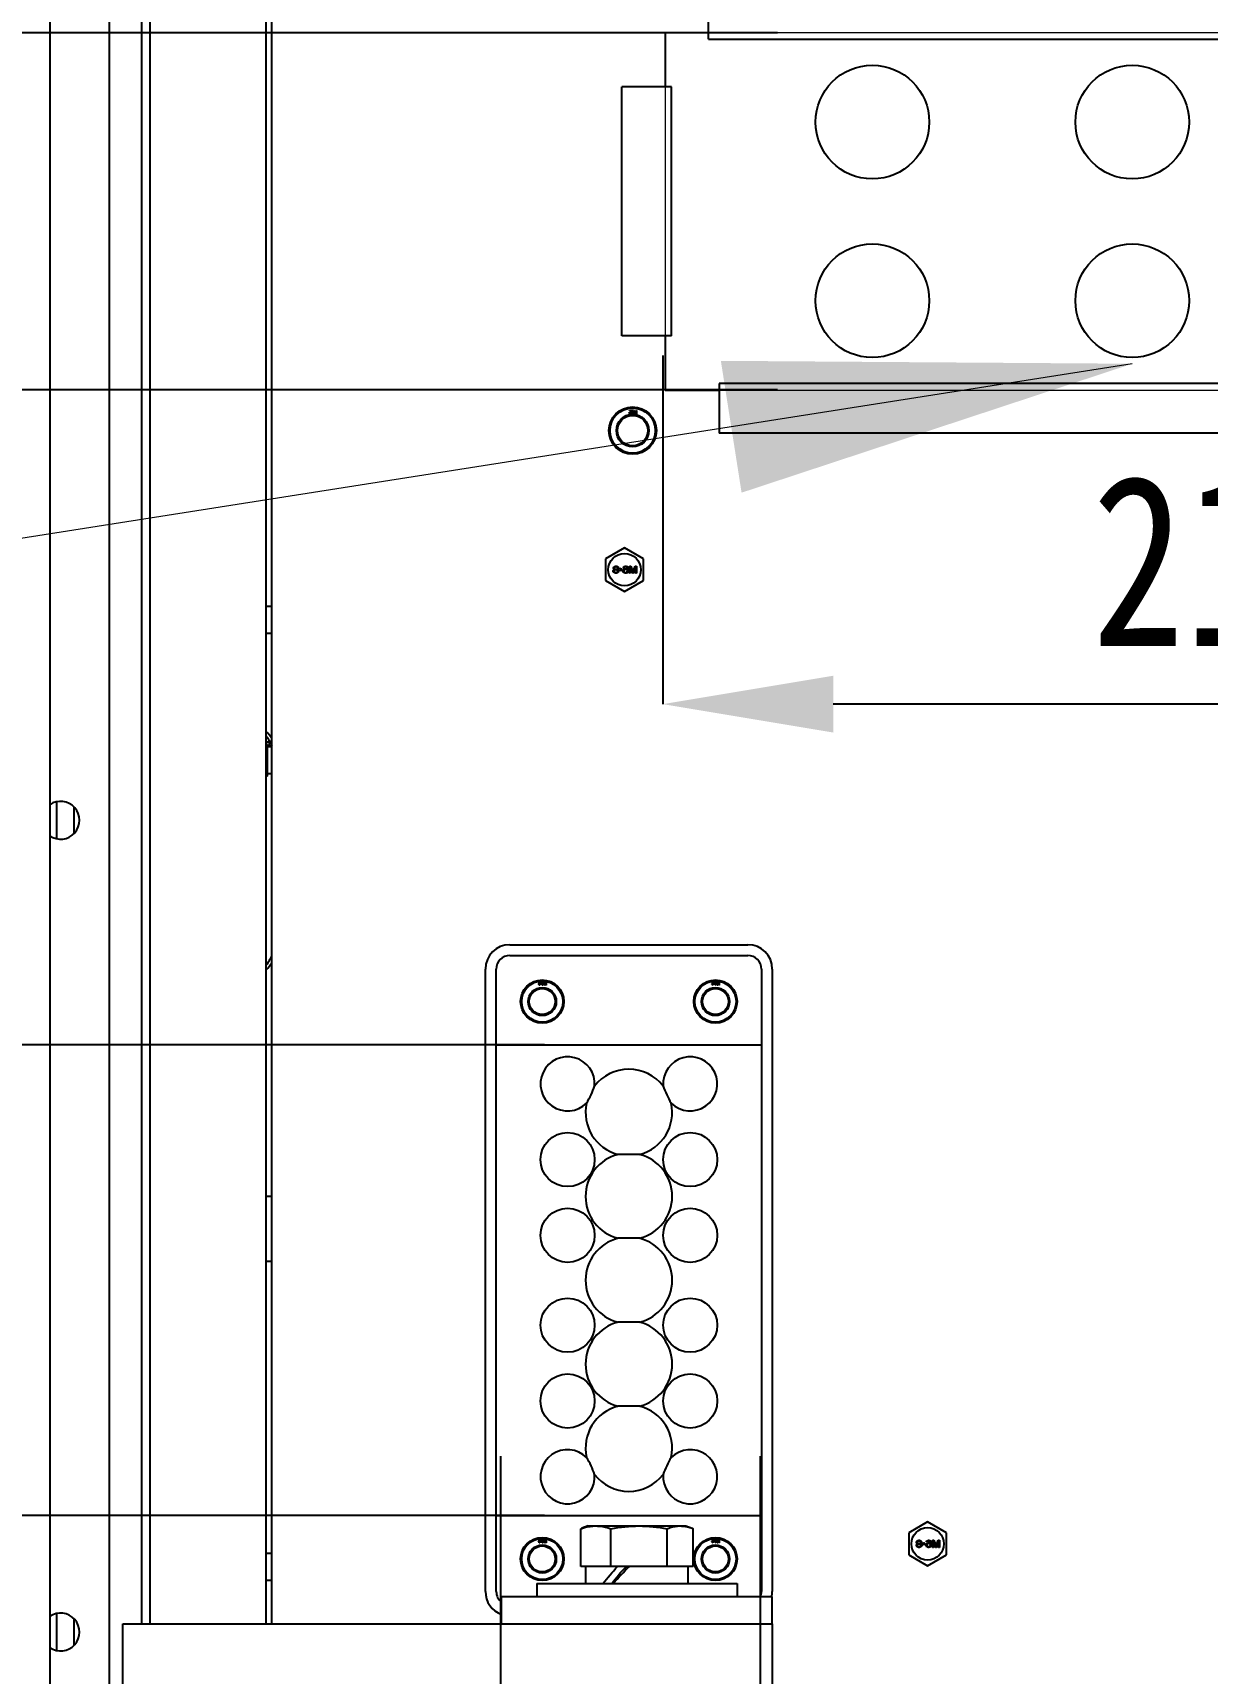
# Model space of a CAD drawing. Header units: millimetres. Extents: x 0 to 87554, y -20854 to 20404.
# Drawn here: x 7163 to 7380, y -15376.8 to -15073.7 of the extents above; entities that cross this region are included whole.
import ezdxf

# ---------------------------------------------------------------- set-up
doc = ezdxf.new("R2010")
doc.units = ezdxf.units.MM
doc.layers.get('0').update_dxf_attribs({"lineweight": 15})
doc.layers.get('Defpoints').update_dxf_attribs({"lineweight": 15})
for name, color, linetype in [('2401-00012-M3-8PWMC_0', 7, 'Continuous'), ('2401-00238-M5_0', 7, 'Continuous'), ('2401-00332-S-M12-30HM_0', 7, 'Continuous'), ('2401-00389_NFHS-M6-8_0', 7, 'Continuous'), ('2403-00122_0', 7, 'Continuous'), ('2403-00163_B-M4-1_0', 7, 'Continuous'), ('2403-00165_B-M5-1_0', 7, 'Continuous'), ('2404-00038-S-D12_0', 7, 'Continuous'), ('2404-00049-S-D12D37-P_0', 7, 'Continuous'), ('4209-01033_0', 7, 'Continuous'), ('4209-40888_0_0', 7, 'Continuous'), ('4212-KH001_041_0', 7, 'Continuous'), ('4215-12648_0', 7, 'Continuous'), ('4215-12654_1_0', 7, 'Continuous'), ('4215-12657_0', 7, 'Continuous'), ('4215-12661_1_0', 7, 'Continuous'), ('4215-17085_1_0', 7, 'Continuous'), ('4215-17085_5_0', 7, 'Continuous'), ('DT-240_0', 7, 'Continuous'), ('EXTRUDED-37605_AA_0', 7, 'Continuous'), ('EXTRUDED-44050_AA_0', 7, 'Continuous'), ('EXTRUDED-45423_AA_0', 7, 'Continuous')]:
    doc.layers.add(name, color=color, linetype=linetype)
doc.layers.add('THICK', color=7, linetype='Continuous', lineweight=0)
doc.styles.get("Standard").update_dxf_attribs({"font": 'isocp.shx', "width": 0.707, "bigfont": 'hztxt.shx'})
doc.styles.add('仿宋', font='', dxfattribs={"width": 0.8})
doc.styles.get('仿宋').set_extended_font_data('仿宋_gb2312')
doc.dimstyles.new('12倍', dxfattribs={"dimscale": 21, "dimtxt": 3.5, "dimasz": 2.5, "dimexe": 1.5, "dimexo": 0, "dimgap": 1, "dimtad": 1, "dimtoh": 1, "dimdsep": 46, "dimtxsty": '仿宋', "dimcen": 2.5, "dimdle": 5, "dimclrd": 4, "dimclre": 4, "dimclrt": 3, "dimadec": 0, "dimazin": 0, "dimtfac": 1, "dimtmove": 0, "dimatfit": 3, "dimfxl": 1, "dimtolj": 1, "dimarcsym": 0})
doc.dimstyles.new('DJ', dxfattribs={"dimtxt": 75, "dimasz": 75, "dimexe": 20, "dimexo": 0, "dimgap": 20, "dimtad": 1, "dimdec": 1, "dimtxsty": 'Standard', "dimcen": 10, "dimclrd": 95, "dimclre": 95, "dimclrt": 95, "dimadec": 0, "dimazin": 0, "dimtfac": 1, "dimtdec": 1, "dimtmove": 1, "dimatfit": 3, "dimfxl": 1, "dimlwd": 13, "dimlwe": 15, "dimarcsym": 0})

# ---------------------------------------------------------------- blocks, each defined once
blk = doc.blocks.new('ju7888')
at = {"color": 6}
for points in [[(291.29, -1195.58), (357.29, -1195.58), (357.29, -985.58), (291.29, -985.58)], [(478.29, -1226.78), (565.29, -1226.78), (565.29, -1177.78), (478.29, -1177.78)]]:
    blk.add_lwpolyline(points, close=True, dxfattribs=at)
at = {"layer": '2401-00012-M3-8PWMC_0', "color": 87, "linetype": 'Continuous'}
for p, q in [((422.81, -1269.06), (422.81, -1269.28)), ((428.66, -1269.06), (422.81, -1269.06)), ((423.24, -1268.28), (423.24, -1269.06)), ((428.24, -1268.28), (428.24, -1269.06)), ((428.66, -1269.06), (428.66, -1269.28))]:
    blk.add_line(p, q, dxfattribs=at)
at = {"layer": '2401-00238-M5_0', "color": 87, "linetype": 'Continuous'}
for p, q in [((397.29, -1268.28), (397.29, -1269.28)), ((402.29, -1268.28), (402.29, -1269.28)), ((572.29, -1268.28), (572.29, -1269.28)), ((577.29, -1268.28), (577.29, -1269.28))]:
    blk.add_line(p, q, dxfattribs=at)
at = {"layer": '2401-00332-S-M12-30HM_0', "color": 87, "linetype": 'Continuous'}
for p, q in [((567.19, -1191.78), (567.61, -1190.61)), ((567.61, -1190.61), (567.7, -1190.39)), ((574.69, -1190.39), (567.7, -1190.39)), ((574.69, -1190.39), (574.69, -1191.49)), ((567.19, -1209.78), (567.19, -1191.78)), ((574.69, -1194.12), (574.69, -1197.61)), ((574.69, -1195.22), (567.7, -1195.22)), ((574.69, -1202.18), (574.69, -1206.87)), ((574.69, -1205.6), (567.7, -1205.6)), ((567.19, -1209.78), (567.61, -1210.94)), ((567.61, -1210.94), (567.7, -1211.16)), ((574.69, -1211.16), (567.7, -1211.16)), ((574.69, -1209.89), (574.69, -1211.16))]:
    blk.add_line(p, q, dxfattribs=at)
for points, knots in [([(567.19, -1192.81), (567.19, -1192.62), (567.23, -1191.87), (567.42, -1191.14), (567.61, -1190.61)], [0, 0, 0, 0, 0.246204, 1, 1, 1, 1]), ([(567.7, -1195.22), (567.62, -1195.02), (567.34, -1194.25), (567.19, -1193.42), (567.19, -1192.81)], [0, 0, 0, 0, 0.256813, 1, 1, 1, 1]), ([(567.19, -1208.38), (567.19, -1208.15), (567.24, -1207.2), (567.47, -1206.28), (567.7, -1205.6)], [0, 0, 0, 0, 0.24694, 1, 1, 1, 1]), ([(567.7, -1211.16), (567.62, -1210.93), (567.34, -1210.03), (567.19, -1209.08), (567.19, -1208.38)], [0, 0, 0, 0, 0.254804, 1, 1, 1, 1])]:
    blk.add_open_spline(points, degree=3, knots=knots, dxfattribs=at)
for points in [[(567.19, -1200.41), (567.19, -1198.67), (567.38, -1196.93), (567.7, -1195.22)], [(567.7, -1205.6), (567.38, -1203.89), (567.19, -1202.15), (567.19, -1200.41)]]:
    blk.add_open_spline(points, degree=3, dxfattribs=at)
at = {"layer": '2401-00389_NFHS-M6-8_0', "color": 87, "linetype": 'Continuous'}
for p, q in [((568.47, -1143.58), (566.45, -1147.08)), ((572.51, -1143.58), (568.47, -1143.58)), ((569.84, -1145.12), (569.84, -1144.88)), ((569.84, -1144.88), (571.14, -1144.88)), ((571, -1145.53), (569.84, -1145.12)), ((569.84, -1145.93), (571, -1145.53)), ((570.12, -1145.04), (571.14, -1145.42)), ((571.14, -1145.04), (570.12, -1145.04)), ((571.14, -1145.63), (570.12, -1146.01)), ((571.14, -1144.88), (571.14, -1145.04)), ((571.14, -1145.42), (571.14, -1145.63)), ((574.53, -1147.08), (572.51, -1143.58)), ((566.45, -1147.08), (568.47, -1150.58)), ((569.84, -1146.18), (569.84, -1145.93)), ((571.14, -1146.18), (569.84, -1146.18)), ((569.84, -1146.83), (569.87, -1146.69)), ((569.84, -1146.93), (569.84, -1146.83)), ((569.87, -1147.07), (569.84, -1146.93)), ((569.84, -1148.61), (569.87, -1148.48)), ((569.84, -1148.72), (569.84, -1148.61)), ((569.87, -1148.86), (569.84, -1148.72)), ((569.87, -1146.69), (569.95, -1146.55)), ((569.95, -1147.2), (569.87, -1147.07)), ((569.87, -1148.48), (569.95, -1148.34)), ((569.95, -1146.55), (570.06, -1146.47)), ((570.06, -1147.29), (569.95, -1147.2)), ((569.95, -1148.34), (570.03, -1148.26)), ((570, -1146.72), (569.98, -1146.8)), ((569.98, -1146.8), (569.98, -1146.96)), ((569.98, -1146.96), (570, -1147.04)), ((570, -1148.5), (569.98, -1148.61)), ((569.98, -1148.61), (569.98, -1148.72)), ((569.98, -1148.72), (570, -1148.83)), ((570.06, -1146.64), (570, -1146.72)), ((570, -1147.04), (570.06, -1147.12)), ((570.09, -1148.4), (570, -1148.5)), ((570.03, -1148.26), (570.17, -1148.21)), ((570.06, -1146.47), (570.2, -1146.42)), ((570.14, -1146.58), (570.06, -1146.64)), ((570.06, -1147.12), (570.14, -1147.18)), ((570.14, -1147.31), (570.06, -1147.29)), ((570.17, -1148.34), (570.09, -1148.4)), ((570.12, -1146.01), (571.14, -1146.01)), ((570.23, -1146.55), (570.14, -1146.58)), ((570.14, -1147.18), (570.14, -1147.31)), ((570.17, -1148.21), (570.25, -1148.21)), ((570.23, -1148.34), (570.17, -1148.34)), ((570.2, -1146.42), (570.39, -1146.39)), ((570.39, -1146.53), (570.23, -1146.55)), ((570.23, -1147.8), (570.23, -1147.75)), ((570.23, -1147.75), (570.42, -1147.75)), ((570.42, -1147.8), (570.23, -1147.8)), ((570.31, -1148.4), (570.23, -1148.34)), ((570.25, -1148.21), (570.36, -1148.26)), ((570.28, -1147.61), (570.31, -1147.58)), ((570.42, -1147.75), (570.28, -1147.61)), ((570.28, -1147.94), (570.42, -1147.8)), ((570.31, -1147.96), (570.28, -1147.94)), ((570.31, -1146.83), (570.34, -1146.69)), ((570.31, -1146.96), (570.31, -1146.83)), ((570.34, -1147.1), (570.31, -1146.96)), ((570.31, -1147.58), (570.47, -1147.75)), ((570.47, -1147.8), (570.31, -1147.96)), ((570.39, -1148.5), (570.31, -1148.4)), ((570.34, -1146.69), (570.45, -1146.53)), ((570.42, -1147.23), (570.34, -1147.1)), ((570.36, -1148.26), (570.45, -1148.34)), ((570.39, -1146.39), (570.59, -1146.39)), ((570.45, -1146.53), (570.39, -1146.53)), ((570.42, -1148.61), (570.39, -1148.5)), ((570.39, -1148.83), (570.42, -1148.72)), ((570.5, -1147.31), (570.42, -1147.23)), ((570.42, -1148.72), (570.42, -1148.61)), ((570.47, -1146.72), (570.45, -1146.8)), ((570.45, -1146.8), (570.45, -1146.99)), ((570.45, -1146.99), (570.47, -1147.07)), ((570.45, -1148.34), (570.47, -1148.4)), ((570.53, -1146.64), (570.47, -1146.72)), ((570.47, -1147.07), (570.53, -1147.15)), ((570.47, -1147.75), (570.64, -1147.58)), ((570.64, -1147.96), (570.47, -1147.8)), ((570.47, -1148.4), (570.5, -1148.34)), ((570.64, -1147.37), (570.5, -1147.31)), ((570.5, -1148.34), (570.59, -1148.23)), ((570.59, -1146.58), (570.53, -1146.64)), ((570.53, -1147.15), (570.59, -1147.2)), ((570.67, -1147.61), (570.53, -1147.75)), ((570.53, -1147.75), (570.72, -1147.75)), ((570.53, -1147.8), (570.67, -1147.94)), ((570.72, -1147.8), (570.53, -1147.8)), ((570.56, -1148.5), (570.53, -1148.61)), ((570.53, -1148.61), (570.53, -1148.72)), ((570.53, -1148.72), (570.56, -1148.83)), ((570.61, -1148.4), (570.56, -1148.5)), ((570.59, -1146.39), (570.78, -1146.42)), ((570.67, -1146.55), (570.59, -1146.58)), ((570.59, -1147.2), (570.67, -1147.23)), ((570.59, -1148.23), (570.72, -1148.18)), ((570.72, -1148.31), (570.61, -1148.4)), ((570.78, -1147.37), (570.64, -1147.37)), ((570.64, -1147.58), (570.67, -1147.61)), ((570.67, -1147.94), (570.64, -1147.96)), ((570.75, -1146.55), (570.67, -1146.55)), ((570.67, -1147.23), (570.75, -1147.23)), ((570.72, -1147.75), (570.72, -1147.8)), ((570.72, -1148.18), (570.81, -1148.18)), ((570.81, -1148.31), (570.72, -1148.31)), ((570.83, -1146.58), (570.75, -1146.55)), ((570.75, -1147.23), (570.83, -1147.2)), ((570.78, -1146.42), (570.92, -1146.47)), ((570.92, -1147.31), (570.78, -1147.37)), ((570.81, -1148.18), (570.94, -1148.23)), ((570.92, -1148.4), (570.81, -1148.31)), ((570.92, -1146.64), (570.83, -1146.58)), ((570.83, -1147.2), (570.92, -1147.15)), ((570.92, -1146.47), (571.03, -1146.55)), ((570.97, -1146.72), (570.92, -1146.64)), ((570.92, -1147.15), (570.97, -1147.07)), ((571.03, -1147.23), (570.92, -1147.31)), ((570.97, -1148.5), (570.92, -1148.4)), ((570.94, -1148.23), (571.03, -1148.31)), ((571, -1146.8), (570.97, -1146.72)), ((570.97, -1147.07), (571, -1146.99)), ((571, -1148.61), (570.97, -1148.5)), ((570.97, -1148.83), (571, -1148.72)), ((571, -1146.99), (571, -1146.8)), ((571, -1148.72), (571, -1148.61)), ((571.03, -1146.55), (571.11, -1146.69)), ((571.11, -1147.1), (571.03, -1147.23)), ((571.03, -1148.31), (571.11, -1148.45)), ((571.11, -1146.69), (571.14, -1146.83)), ((571.14, -1146.96), (571.11, -1147.1)), ((571.11, -1148.45), (571.14, -1148.59)), ((571.14, -1148.75), (571.11, -1148.88)), ((571.14, -1146.01), (571.14, -1146.18)), ((571.14, -1146.83), (571.14, -1146.96)), ((571.14, -1148.59), (571.14, -1148.75)), ((572.51, -1150.58), (574.53, -1147.08)), ((568.47, -1150.58), (572.51, -1150.58)), ((569.95, -1148.99), (569.87, -1148.86)), ((570.03, -1149.07), (569.95, -1148.99)), ((570, -1148.83), (570.09, -1148.94)), ((570.17, -1149.13), (570.03, -1149.07)), ((570.09, -1148.94), (570.17, -1148.99)), ((570.17, -1148.99), (570.23, -1148.99)), ((570.25, -1149.13), (570.17, -1149.13)), ((570.23, -1148.99), (570.31, -1148.94)), ((570.36, -1149.07), (570.25, -1149.13)), ((570.31, -1148.94), (570.39, -1148.83)), ((570.45, -1148.99), (570.36, -1149.07)), ((570.47, -1148.94), (570.45, -1148.99)), ((570.5, -1148.99), (570.47, -1148.94)), ((570.59, -1149.1), (570.5, -1148.99)), ((570.56, -1148.83), (570.61, -1148.94)), ((570.72, -1149.15), (570.59, -1149.1)), ((570.61, -1148.94), (570.72, -1149.02)), ((570.72, -1149.02), (570.81, -1149.02)), ((570.81, -1149.15), (570.72, -1149.15)), ((570.81, -1149.02), (570.92, -1148.94)), ((570.94, -1149.1), (570.81, -1149.15)), ((570.92, -1148.94), (570.97, -1148.83)), ((571.03, -1149.02), (570.94, -1149.1)), ((571.11, -1148.88), (571.03, -1149.02)), ((388.47, -1199.58), (386.45, -1203.08)), ((392.51, -1199.58), (388.47, -1199.58)), ((394.53, -1203.08), (392.51, -1199.58)), ((386.45, -1203.08), (388.47, -1206.58)), ((389.84, -1201.12), (389.84, -1200.88)), ((389.84, -1200.88), (391.14, -1200.88)), ((391, -1201.53), (389.84, -1201.12)), ((389.84, -1201.93), (391, -1201.53)), ((389.84, -1202.18), (389.84, -1201.93)), ((391.14, -1202.18), (389.84, -1202.18)), ((389.84, -1202.83), (389.87, -1202.69)), ((389.84, -1202.93), (389.84, -1202.83)), ((389.87, -1203.07), (389.84, -1202.93)), ((389.87, -1202.69), (389.95, -1202.55)), ((389.95, -1203.2), (389.87, -1203.07)), ((389.95, -1202.55), (390.06, -1202.47)), ((390.06, -1203.29), (389.95, -1203.2)), ((390, -1202.72), (389.98, -1202.8)), ((389.98, -1202.8), (389.98, -1202.96)), ((389.98, -1202.96), (390, -1203.04)), ((390.06, -1202.64), (390, -1202.72)), ((390, -1203.04), (390.06, -1203.12)), ((390.06, -1202.47), (390.2, -1202.42)), ((390.14, -1202.58), (390.06, -1202.64)), ((390.06, -1203.12), (390.14, -1203.18)), ((390.14, -1203.31), (390.06, -1203.29)), ((390.12, -1201.04), (391.14, -1201.42)), ((391.14, -1201.04), (390.12, -1201.04)), ((391.14, -1201.63), (390.12, -1202.01)), ((390.12, -1202.01), (391.14, -1202.01)), ((390.23, -1202.55), (390.14, -1202.58)), ((390.14, -1203.18), (390.14, -1203.31)), ((390.2, -1202.42), (390.39, -1202.39)), ((390.39, -1202.53), (390.23, -1202.55)), ((390.31, -1202.83), (390.34, -1202.69)), ((390.31, -1202.96), (390.31, -1202.83)), ((390.34, -1203.1), (390.31, -1202.96)), ((390.34, -1202.69), (390.45, -1202.53)), ((390.42, -1203.23), (390.34, -1203.1)), ((390.39, -1202.39), (390.59, -1202.39)), ((390.45, -1202.53), (390.39, -1202.53)), ((390.5, -1203.31), (390.42, -1203.23)), ((390.47, -1202.72), (390.45, -1202.8)), ((390.45, -1202.8), (390.45, -1202.99)), ((390.45, -1202.99), (390.47, -1203.07)), ((390.53, -1202.64), (390.47, -1202.72)), ((390.47, -1203.07), (390.53, -1203.15)), ((390.64, -1203.37), (390.5, -1203.31)), ((390.59, -1202.58), (390.53, -1202.64)), ((390.53, -1203.15), (390.59, -1203.2)), ((390.59, -1202.39), (390.78, -1202.42)), ((390.67, -1202.55), (390.59, -1202.58)), ((390.59, -1203.2), (390.67, -1203.23)), ((390.75, -1202.55), (390.67, -1202.55)), ((390.67, -1203.23), (390.75, -1203.23)), ((390.83, -1202.58), (390.75, -1202.55)), ((390.75, -1203.23), (390.83, -1203.2)), ((390.78, -1202.42), (390.92, -1202.47)), ((390.92, -1203.31), (390.78, -1203.37)), ((390.92, -1202.64), (390.83, -1202.58)), ((390.83, -1203.2), (390.92, -1203.15)), ((390.92, -1202.47), (391.03, -1202.55)), ((390.97, -1202.72), (390.92, -1202.64)), ((390.92, -1203.15), (390.97, -1203.07)), ((391.03, -1203.23), (390.92, -1203.31)), ((391, -1202.8), (390.97, -1202.72)), ((390.97, -1203.07), (391, -1202.99)), ((391, -1202.99), (391, -1202.8)), ((391.03, -1202.55), (391.11, -1202.69)), ((391.11, -1203.1), (391.03, -1203.23)), ((391.11, -1202.69), (391.14, -1202.83)), ((391.14, -1202.96), (391.11, -1203.1)), ((391.14, -1200.88), (391.14, -1201.04)), ((391.14, -1201.42), (391.14, -1201.63)), ((391.14, -1202.01), (391.14, -1202.18)), ((391.14, -1202.83), (391.14, -1202.96)), ((392.51, -1206.58), (394.53, -1203.08)), ((389.84, -1204.61), (389.87, -1204.48)), ((389.84, -1204.72), (389.84, -1204.61)), ((389.87, -1204.86), (389.84, -1204.72)), ((389.87, -1204.48), (389.95, -1204.34)), ((389.95, -1204.99), (389.87, -1204.86)), ((389.95, -1204.34), (390.03, -1204.26)), ((390.03, -1205.07), (389.95, -1204.99)), ((390, -1204.5), (389.98, -1204.61)), ((389.98, -1204.61), (389.98, -1204.72)), ((389.98, -1204.72), (390, -1204.83)), ((390.09, -1204.4), (390, -1204.5)), ((390, -1204.83), (390.09, -1204.94)), ((390.03, -1204.26), (390.17, -1204.21)), ((390.17, -1205.13), (390.03, -1205.07)), ((390.17, -1204.34), (390.09, -1204.4)), ((390.09, -1204.94), (390.17, -1204.99)), ((390.17, -1204.21), (390.25, -1204.21)), ((390.23, -1204.34), (390.17, -1204.34)), ((390.17, -1204.99), (390.23, -1204.99)), ((390.25, -1205.13), (390.17, -1205.13)), ((390.23, -1203.8), (390.23, -1203.75)), ((390.23, -1203.75), (390.42, -1203.75)), ((390.42, -1203.8), (390.23, -1203.8)), ((390.31, -1204.4), (390.23, -1204.34)), ((390.23, -1204.99), (390.31, -1204.94)), ((390.25, -1204.21), (390.36, -1204.26)), ((390.36, -1205.07), (390.25, -1205.13)), ((390.28, -1203.61), (390.31, -1203.58)), ((390.42, -1203.75), (390.28, -1203.61)), ((390.28, -1203.94), (390.42, -1203.8)), ((390.31, -1203.96), (390.28, -1203.94)), ((390.31, -1203.58), (390.47, -1203.75)), ((390.47, -1203.8), (390.31, -1203.96)), ((390.39, -1204.5), (390.31, -1204.4)), ((390.31, -1204.94), (390.39, -1204.83)), ((390.36, -1204.26), (390.45, -1204.34)), ((390.45, -1204.99), (390.36, -1205.07)), ((390.42, -1204.61), (390.39, -1204.5)), ((390.39, -1204.83), (390.42, -1204.72)), ((390.42, -1204.72), (390.42, -1204.61)), ((390.45, -1204.34), (390.47, -1204.4)), ((390.47, -1204.94), (390.45, -1204.99)), ((390.47, -1203.75), (390.64, -1203.58)), ((390.64, -1203.96), (390.47, -1203.8)), ((390.47, -1204.4), (390.5, -1204.34)), ((390.5, -1204.99), (390.47, -1204.94)), ((390.5, -1204.34), (390.59, -1204.23)), ((390.59, -1205.1), (390.5, -1204.99)), ((390.67, -1203.61), (390.53, -1203.75)), ((390.53, -1203.75), (390.72, -1203.75)), ((390.53, -1203.8), (390.67, -1203.94)), ((390.72, -1203.8), (390.53, -1203.8)), ((390.56, -1204.5), (390.53, -1204.61)), ((390.53, -1204.61), (390.53, -1204.72)), ((390.53, -1204.72), (390.56, -1204.83)), ((390.61, -1204.4), (390.56, -1204.5)), ((390.56, -1204.83), (390.61, -1204.94)), ((390.59, -1204.23), (390.72, -1204.18)), ((390.72, -1205.15), (390.59, -1205.1)), ((390.72, -1204.31), (390.61, -1204.4)), ((390.61, -1204.94), (390.72, -1205.02)), ((390.78, -1203.37), (390.64, -1203.37)), ((390.64, -1203.58), (390.67, -1203.61)), ((390.67, -1203.94), (390.64, -1203.96)), ((390.72, -1203.75), (390.72, -1203.8)), ((390.72, -1204.18), (390.81, -1204.18)), ((390.81, -1204.31), (390.72, -1204.31)), ((390.72, -1205.02), (390.81, -1205.02)), ((390.81, -1205.15), (390.72, -1205.15)), ((390.81, -1204.18), (390.94, -1204.23)), ((390.92, -1204.4), (390.81, -1204.31)), ((390.81, -1205.02), (390.92, -1204.94)), ((390.94, -1205.1), (390.81, -1205.15)), ((390.97, -1204.5), (390.92, -1204.4)), ((390.92, -1204.94), (390.97, -1204.83)), ((390.94, -1204.23), (391.03, -1204.31)), ((391.03, -1205.02), (390.94, -1205.1)), ((391, -1204.61), (390.97, -1204.5)), ((390.97, -1204.83), (391, -1204.72)), ((391, -1204.72), (391, -1204.61)), ((391.03, -1204.31), (391.11, -1204.45)), ((391.11, -1204.88), (391.03, -1205.02)), ((391.11, -1204.45), (391.14, -1204.59)), ((391.14, -1204.75), (391.11, -1204.88)), ((391.14, -1204.59), (391.14, -1204.75)), ((388.47, -1206.58), (392.51, -1206.58))]:
    blk.add_line(p, q, dxfattribs=at)
at = {"layer": '2403-00122_0', "color": 87, "linetype": 'Continuous'}
for p, q in [((506.29, -1268.28), (506.29, -1269.28)), ((518.29, -1269.28), (518.29, -1268.28))]:
    blk.add_line(p, q, dxfattribs=at)
at = {"layer": '2403-00163_B-M4-1_0', "color": 87, "linetype": 'Continuous'}
for p, q in [((466.59, -1185.71), (466.59, -1185.58)), ((466.59, -1185.58), (467.29, -1185.58)), ((467.21, -1185.93), (466.59, -1185.71)), ((466.59, -1186.14), (467.21, -1185.93)), ((466.59, -1186.28), (466.59, -1186.14)), ((467.29, -1186.28), (466.59, -1186.28)), ((466.59, -1186.74), (466.99, -1186.39)), ((466.59, -1186.83), (466.59, -1186.74)), ((466.99, -1186.83), (466.59, -1186.83)), ((466.99, -1186.49), (466.71, -1186.74)), ((466.71, -1186.74), (466.99, -1186.74)), ((466.74, -1185.66), (467.29, -1185.87)), ((467.29, -1185.66), (466.74, -1185.66)), ((467.29, -1185.98), (466.74, -1186.19)), ((466.74, -1186.19), (467.29, -1186.19)), ((466.99, -1186.39), (467.08, -1186.39)), ((466.99, -1186.74), (466.99, -1186.49)), ((466.99, -1186.98), (466.99, -1186.83)), ((467.08, -1186.98), (466.99, -1186.98)), ((467.08, -1186.39), (467.08, -1186.74)), ((467.08, -1186.74), (467.29, -1186.74)), ((467.08, -1186.83), (467.08, -1186.98)), ((467.29, -1186.83), (467.08, -1186.83)), ((467.29, -1185.58), (467.29, -1185.66)), ((467.29, -1185.87), (467.29, -1185.98)), ((467.29, -1186.19), (467.29, -1186.28)), ((467.29, -1186.74), (467.29, -1186.83)), ((569.59, -1185.71), (569.59, -1185.58)), ((569.59, -1185.58), (570.29, -1185.58)), ((570.21, -1185.93), (569.59, -1185.71)), ((569.59, -1186.14), (570.21, -1185.93)), ((569.59, -1186.28), (569.59, -1186.14)), ((570.29, -1186.28), (569.59, -1186.28)), ((569.59, -1186.74), (569.99, -1186.39)), ((569.59, -1186.83), (569.59, -1186.74)), ((569.99, -1186.83), (569.59, -1186.83)), ((569.99, -1186.49), (569.71, -1186.74)), ((569.71, -1186.74), (569.99, -1186.74)), ((569.74, -1185.66), (570.29, -1185.87)), ((570.29, -1185.66), (569.74, -1185.66)), ((570.29, -1185.98), (569.74, -1186.19)), ((569.74, -1186.19), (570.29, -1186.19)), ((569.99, -1186.39), (570.08, -1186.39)), ((569.99, -1186.74), (569.99, -1186.49)), ((569.99, -1186.98), (569.99, -1186.83)), ((570.08, -1186.98), (569.99, -1186.98)), ((570.08, -1186.39), (570.08, -1186.74)), ((570.08, -1186.74), (570.29, -1186.74)), ((570.08, -1186.83), (570.08, -1186.98)), ((570.29, -1186.83), (570.08, -1186.83)), ((570.29, -1185.58), (570.29, -1185.66)), ((570.29, -1185.87), (570.29, -1185.98)), ((570.29, -1186.19), (570.29, -1186.28)), ((570.29, -1186.74), (570.29, -1186.83)), ((466.59, -1217.71), (466.59, -1217.58)), ((466.59, -1217.58), (467.29, -1217.58)), ((467.21, -1217.93), (466.59, -1217.71)), ((466.59, -1218.14), (467.21, -1217.93)), ((466.59, -1218.28), (466.59, -1218.14)), ((467.29, -1218.28), (466.59, -1218.28)), ((466.59, -1218.74), (466.99, -1218.39)), ((466.74, -1217.66), (467.29, -1217.87)), ((467.29, -1217.66), (466.74, -1217.66)), ((467.29, -1217.98), (466.74, -1218.19)), ((466.74, -1218.19), (467.29, -1218.19)), ((466.99, -1218.39), (467.08, -1218.39)), ((467.08, -1218.39), (467.08, -1218.74)), ((467.29, -1217.58), (467.29, -1217.66)), ((467.29, -1217.87), (467.29, -1217.98)), ((467.29, -1218.19), (467.29, -1218.28)), ((569.59, -1217.71), (569.59, -1217.58)), ((569.59, -1217.58), (570.29, -1217.58)), ((570.21, -1217.93), (569.59, -1217.71)), ((569.59, -1218.14), (570.21, -1217.93)), ((569.59, -1218.28), (569.59, -1218.14)), ((570.29, -1218.28), (569.59, -1218.28)), ((569.59, -1218.74), (569.99, -1218.39)), ((569.74, -1217.66), (570.29, -1217.87)), ((570.29, -1217.66), (569.74, -1217.66)), ((570.29, -1217.98), (569.74, -1218.19)), ((569.74, -1218.19), (570.29, -1218.19)), ((569.99, -1218.39), (570.08, -1218.39)), ((570.08, -1218.39), (570.08, -1218.74)), ((570.29, -1217.58), (570.29, -1217.66)), ((570.29, -1217.87), (570.29, -1217.98)), ((570.29, -1218.19), (570.29, -1218.28)), ((466.59, -1218.83), (466.59, -1218.74)), ((466.99, -1218.83), (466.59, -1218.83)), ((466.99, -1218.49), (466.71, -1218.74)), ((466.71, -1218.74), (466.99, -1218.74)), ((466.99, -1218.74), (466.99, -1218.49)), ((466.99, -1218.98), (466.99, -1218.83)), ((467.08, -1218.98), (466.99, -1218.98)), ((467.08, -1218.74), (467.29, -1218.74)), ((467.08, -1218.83), (467.08, -1218.98)), ((467.29, -1218.83), (467.08, -1218.83)), ((467.29, -1218.74), (467.29, -1218.83)), ((569.59, -1218.83), (569.59, -1218.74)), ((569.99, -1218.83), (569.59, -1218.83)), ((569.99, -1218.49), (569.71, -1218.74)), ((569.71, -1218.74), (569.99, -1218.74)), ((569.99, -1218.74), (569.99, -1218.49)), ((569.99, -1218.98), (569.99, -1218.83)), ((570.08, -1218.98), (569.99, -1218.98)), ((570.08, -1218.74), (570.29, -1218.74)), ((570.08, -1218.83), (570.08, -1218.98)), ((570.29, -1218.83), (570.08, -1218.83)), ((570.29, -1218.74), (570.29, -1218.83))]:
    blk.add_line(p, q, dxfattribs=at)
for centre, radius in [((470.29, -1186.28), 4), ((470.29, -1186.28), 3.8), ((470.29, -1186.28), 2.6), ((470.29, -1186.28), 2.4), ((573.29, -1186.28), 4), ((573.29, -1186.28), 3.8), ((573.29, -1186.28), 2.6), ((573.29, -1186.28), 2.4), ((470.29, -1218.28), 4), ((470.29, -1218.28), 3.8), ((573.29, -1218.28), 4), ((573.29, -1218.28), 3.8), ((470.29, -1218.28), 2.6), ((470.29, -1218.28), 2.4), ((573.29, -1218.28), 2.6), ((573.29, -1218.28), 2.4)]:
    blk.add_circle(centre, radius, dxfattribs=at)
at = {"layer": '2403-00165_B-M5-1_0', "color": 87, "linetype": 'Continuous'}
for p, q in [((361.09, -1201.01), (361.09, -1200.88)), ((361.09, -1200.88), (361.79, -1200.88)), ((361.71, -1201.23), (361.09, -1201.01)), ((361.09, -1201.44), (361.71, -1201.23)), ((361.09, -1201.58), (361.09, -1201.44)), ((361.78, -1201.58), (361.09, -1201.58)), ((361.09, -1202.19), (361.09, -1201.69)), ((361.09, -1201.69), (361.48, -1201.69)), ((361.16, -1202.19), (361.09, -1202.19)), ((361.16, -1201.76), (361.16, -1202.19)), ((361.4, -1201.76), (361.16, -1201.76)), ((361.24, -1200.96), (361.79, -1201.17)), ((361.79, -1200.96), (361.24, -1200.96)), ((361.79, -1201.28), (361.24, -1201.49)), ((361.24, -1201.49), (361.78, -1201.49)), ((361.34, -1201.91), (361.36, -1201.84)), ((361.34, -1202), (361.34, -1201.91)), ((361.36, -1202.07), (361.34, -1202)), ((361.36, -1201.84), (361.4, -1201.76)), ((361.4, -1202.14), (361.36, -1202.07)), ((361.46, -1202.19), (361.4, -1202.14)), ((361.43, -1201.85), (361.42, -1201.91)), ((361.42, -1201.91), (361.42, -1202)), ((361.42, -1202), (361.43, -1202.06)), ((361.48, -1201.79), (361.43, -1201.85)), ((361.43, -1202.06), (361.46, -1202.1)), ((361.46, -1202.1), (361.51, -1202.13)), ((361.54, -1202.22), (361.46, -1202.19)), ((361.48, -1201.69), (361.48, -1201.79)), ((361.51, -1202.13), (361.55, -1202.14)), ((361.59, -1202.22), (361.54, -1202.22)), ((361.55, -1202.14), (361.58, -1202.14)), ((361.58, -1202.14), (361.62, -1202.13)), ((361.67, -1202.19), (361.59, -1202.22)), ((361.61, -1201.69), (361.67, -1201.72)), ((361.61, -1201.78), (361.61, -1201.69)), ((361.67, -1201.81), (361.61, -1201.78)), ((361.62, -1202.13), (361.67, -1202.1)), ((361.67, -1201.72), (361.73, -1201.76)), ((361.7, -1201.85), (361.67, -1201.81)), ((361.67, -1202.1), (361.7, -1202.06)), ((361.73, -1202.14), (361.67, -1202.19)), ((361.71, -1201.91), (361.7, -1201.85)), ((361.7, -1202.06), (361.71, -1202)), ((361.71, -1202), (361.71, -1201.91)), ((361.73, -1201.76), (361.77, -1201.84)), ((361.77, -1202.07), (361.73, -1202.14)), ((361.77, -1201.84), (361.79, -1201.91)), ((361.79, -1202), (361.77, -1202.07)), ((361.79, -1200.88), (361.79, -1200.96)), ((361.79, -1201.17), (361.79, -1201.28)), ((361.79, -1201.91), (361.79, -1202))]:
    blk.add_line(p, q, dxfattribs=at)
for radius in [4.38, 4.17, 3.01, 2.81]:
    blk.add_circle((364.79, -1201.58), radius, dxfattribs=at)
at = {"layer": '2404-00038-S-D12_0', "color": 87, "linetype": 'Continuous'}
for p, q in [((577.79, -1191.33), (574.69, -1191.33)), ((574.69, -1191.49), (574.69, -1194.12)), ((574.69, -1197.61), (574.69, -1202.18)), ((574.69, -1206.78), (574.69, -1209.89)), ((577.79, -1210.23), (574.69, -1210.23))]:
    blk.add_line(p, q, dxfattribs=at)
at = {"layer": '2404-00038-S-D12_0', "color": 87, "linetype": 'Continuous', "extrusion": (0, 0, -1)}
for centre, major_axis, start_param, end_param in [((577.79, -1200.78), (9.18, -9.18), 1.329163, 1.663394), ((575.58, -1200.78), (5.92, -5.92), 0.959107, 1.476222), ((575.58, -1200.78), (9.18, -9.18), 1.093532, 1.42389)]:
    blk.add_ellipse(centre, major_axis=major_axis, ratio=0.246448, start_param=start_param, end_param=end_param, dxfattribs=at)
at = {"layer": '2404-00049-S-D12D37-P_0', "color": 87, "linetype": 'Continuous'}
for p, q in [((577.79, -1219.28), (577.79, -1182.28)), ((577.79, -1182.28), (580.29, -1182.28)), ((577.79, -1219.28), (580.29, -1219.28))]:
    blk.add_line(p, q, dxfattribs=at)
at = {"layer": '4209-01033_0', "color": 87, "linetype": 'Continuous'}
for p, q in [((464.29, -1175.78), (579.29, -1175.78)), ((464.29, -1177.78), (579.29, -1177.78)), ((459.79, -1224.28), (459.79, -1180.28)), ((461.79, -1224.28), (461.79, -1180.28)), ((498.54, -1200.29), (498.54, -1204.26)), ((514.04, -1200.29), (514.04, -1204.26)), ((529.54, -1200.29), (529.54, -1204.26)), ((545.04, -1200.29), (545.04, -1204.26)), ((579.29, -1226.78), (464.29, -1226.78)), ((579.29, -1228.78), (464.29, -1228.78))]:
    blk.add_line(p, q, dxfattribs=at)
for centre in [(499.49, -1190.95), (513.49, -1190.95), (530.09, -1190.95), (544.09, -1190.95), (499.49, -1213.6), (513.49, -1213.6), (530.09, -1213.6), (544.09, -1213.6)]:
    blk.add_circle(centre, 5, dxfattribs=at)
for centre, radius, start, end in [((464.29, -1180.28), 4.5, 90, 180), ((579.29, -1180.28), 4.5, 77.3566, 90), ((464.29, -1180.28), 2.5, 90, 180), ((579.29, -1180.28), 2.5, 66.208, 90), ((485.49, -1190.95), 5, 315.3566, 274.7885), ((558.09, -1190.95), 5, 265.2115, 224.6434), ((490.79, -1202.28), 8, 127.5861, 232.4139), ((481.23, -1181.85), 14.84, 288.364, 301.7811), ((490.79, -1202.28), 8, 14.3613, 102.559), ((506.29, -1202.28), 8, 14.3613, 165.6387), ((521.79, -1202.28), 8, 14.3613, 165.6387), ((537.29, -1202.28), 8, 14.3613, 165.6387), ((552.79, -1202.28), 8, 77.441, 165.6387), ((562.34, -1181.85), 14.84, 238.2188, 251.636), ((552.79, -1202.28), 8, 307.5861, 52.4139), ((490.79, -1202.28), 8, 257.441, 345.6387), ((506.29, -1202.28), 8, 194.3613, 345.6387), ((521.79, -1202.28), 8, 194.3613, 345.6387), ((537.29, -1202.28), 8, 194.3613, 345.6387), ((552.79, -1202.28), 8, 194.3613, 282.559), ((485.49, -1213.6), 5, 85.2115, 44.6434), ((481.23, -1222.7), 14.84, 58.2189, 71.636), ((558.09, -1213.6), 5, 135.3566, 94.7885), ((562.34, -1222.7), 14.84, 108.364, 121.7811), ((464.29, -1224.28), 4.5, 180, 270), ((464.29, -1224.28), 2.5, 180, 270), ((579.29, -1224.28), 4.5, 270, 340.3948), ((579.29, -1224.28), 2.5, 270, 322.7588)]:
    blk.add_arc(centre, radius, start, end, dxfattribs=at)
at = {"layer": '4209-40888_0_0', "color": 87, "linetype": 'Continuous'}
for p, q in [((433.29, -1308.02), (440.29, -1308.02)), ((583.29, -1308.02), (590.29, -1308.02))]:
    blk.add_line(p, q, dxfattribs=at)
at = {"layer": '4212-KH001_041_0', "color": 87, "linetype": 'Continuous'}
for p, q in [((585.29, -1269.28), (-2.71, -1269.28)), ((-2.71, -1290.78), (585.29, -1290.78)), ((585.29, -1292.28), (-2.71, -1292.28)), ((439.23, -1304.78), (434.35, -1304.78)), ((589.23, -1304.78), (584.35, -1304.78))]:
    blk.add_line(p, q, dxfattribs=at)
at = {"layer": '4215-12648_0', "color": 87, "linetype": 'Continuous'}
for p, q in [((292.49, -1187.58), (292.49, -993.58)), ((356.09, -995.58), (356.09, -1185.58)), ((365.29, -995.58), (365.29, -1185.58)), ((478.29, -1226.78), (478.29, -1177.78)), ((565.29, -1177.78), (565.29, -1226.78)), ((292.49, -1187.58), (283.29, -1187.58)), ((291.29, -1187.58), (291.29, -1195.58)), ((356.09, -1185.58), (365.29, -1185.58)), ((357.29, -1195.58), (357.29, -1185.58)), ((291.29, -1195.58), (301.29, -1195.58)), ((301.29, -1194.38), (301.29, -1203.58)), ((347.29, -1194.38), (301.29, -1194.38)), ((347.29, -1194.38), (347.29, -1203.58)), ((347.29, -1195.58), (357.29, -1195.58)), ((347.29, -1203.58), (301.29, -1203.58)), ((-2.71, -1268.28), (585.29, -1268.28))]:
    blk.add_line(p, q, dxfattribs=at)
for centre in [(570.49, -1147.08), (390.49, -1203.08)]:
    blk.add_circle(centre, 3, dxfattribs=at)
at = {"layer": '4215-12654_1_0', "color": 87, "linetype": 'Continuous'}
for points in [[(421.66, -1268.26), (421.2, -1268.56), (420.76, -1268.9), (420.37, -1269.27)], [(421.22, -1269.27), (421.76, -1268.88), (422.35, -1268.54), (422.96, -1268.26)], [(461.82, -1268.26), (462.43, -1268.54), (463.01, -1268.88), (463.56, -1269.27)], [(464.41, -1269.27), (464.01, -1268.9), (463.58, -1268.56), (463.12, -1268.26)]]:
    blk.add_open_spline(points, degree=3, dxfattribs=at)
at = {"layer": '4215-12657_0', "color": 87, "linetype": 'Continuous'}
blk.add_line((-80.71, -1309.28), (655.29, -1309.28), dxfattribs=at)
at = {"layer": '4215-12661_1_0', "color": 87, "linetype": 'Continuous'}
blk.add_line((-59.71, -1298.28), (634.29, -1298.28), dxfattribs=at)
for centre in [(436.79, -1307.28), (586.79, -1307.28)]:
    blk.add_arc(centre, 3.5, 325.109, 214.891, dxfattribs=at)
at = {"layer": '4215-17085_1_0', "color": 87, "linetype": 'Continuous'}
for p, q in [((585.29, -1295.78), (585.29, -1175.78)), ((585.29, -1175.78), (651.29, -1175.78)), ((651.29, -1295.78), (585.29, -1295.78))]:
    blk.add_line(p, q, dxfattribs=at)
at = {"layer": '4215-17085_5_0', "color": 87, "linetype": 'Continuous'}
for p, q in [((580.29, -1175.78), (580.29, -1225.78)), ((585.29, -1175.78), (580.29, -1175.78)), ((585.29, -1225.78), (580.29, -1225.78))]:
    blk.add_line(p, q, dxfattribs=at)
at = {"layer": 'DT-240_0', "color": 87, "linetype": 'Continuous'}
for centre in [(307.79, -1109.28), (340.79, -1109.28), (307.79, -1157.28), (340.79, -1157.28)]:
    blk.add_circle(centre, 10.5, dxfattribs=at)
at = {"layer": 'EXTRUDED-37605_AA_0', "color": 87, "linetype": 'Continuous'}
for p, q in [((422.39, -1268.55), (422.39, -1269.28)), ((423.09, -1268.28), (423.09, -1269.06))]:
    blk.add_line(p, q, dxfattribs=at)
at = {"layer": 'EXTRUDED-44050_AA_0', "color": 87, "linetype": 'Continuous'}
blk.add_line((422.39, -1268.55), (422.39, -1269.28), dxfattribs=at)
at = {"layer": 'EXTRUDED-45423_AA_0', "color": 87, "linetype": 'Continuous'}
for q in [(422.39, -1269.28), (423.24, -1268.76)]:
    blk.add_line((422.39, -1268.76), q, dxfattribs=at)
blk = doc.blocks.new('*D202')
at = {"layer": 'Defpoints', "color": 0, "lineweight": -3}
for p in [(7094.01, -15347.73), (7252.65, -15347.73), (7120.58, -15910.73)]:
    blk.add_point(p, dxfattribs=at)
at = {"layer": 'THICK', "color": 4, "linetype": 'Continuous', "lineweight": -2}
for p, q in [((7252.65, -15347.73), (7094.01, -15347.73)), ((7094.01, -15879.23), (7094.01, -15379.23)), ((7120.58, -15910.73), (7094.01, -15910.73))]:
    blk.add_line(p, q, dxfattribs=at)
at = {"layer": 'THICK', "color": 4, "lineweight": -3}
for points in [[(7088.76, -15379.23), (7099.26, -15379.23), (7094.01, -15347.73)], [(7088.76, -15879.23), (7099.26, -15879.23), (7094.01, -15910.73)]]:
    blk.add_solid(points, dxfattribs=at)
at = {"layer": 'THICK', "color": 3, "lineweight": -3, "insert": (7067.76, -15629.23), "char_height": 31.5, "attachment_point": 5, "rotation": 90, "style": '仿宋'}
blk.add_mtext('\\A1;563', dxfattribs=at)
blk = doc.blocks.new('*D203')
at = {"layer": 'Defpoints', "color": 0, "lineweight": -3}
for p in [(7094.01, -15260.73), (7257.52, -15260.73), (7257.52, -15347.73)]:
    blk.add_point(p, dxfattribs=at)
at = {"layer": 'THICK', "color": 4, "linetype": 'Continuous', "lineweight": -2}
for p, q in [((7257.52, -15260.73), (7094.01, -15260.73)), ((7094.01, -15316.23), (7094.01, -15292.23)), ((7257.52, -15347.73), (7094.01, -15347.73))]:
    blk.add_line(p, q, dxfattribs=at)
at = {"layer": 'THICK', "color": 4, "lineweight": -3}
for points in [[(7088.76, -15292.23), (7099.26, -15292.23), (7094.01, -15260.73)], [(7088.76, -15316.23), (7099.26, -15316.23), (7094.01, -15347.73)]]:
    blk.add_solid(points, dxfattribs=at)
at = {"layer": 'THICK', "color": 3, "lineweight": -3, "insert": (7067.76, -15304.23), "char_height": 31.5, "attachment_point": 5, "rotation": 90, "style": '仿宋'}
blk.add_mtext('\\A1;87', dxfattribs=at)
blk = doc.blocks.new('*D204')
at = {"layer": 'Defpoints', "color": 0, "lineweight": -3}
for p in [(7094.01, -15139.73), (7300.59, -15139.73), (7257.52, -15260.73)]:
    blk.add_point(p, dxfattribs=at)
at = {"layer": 'THICK', "color": 4, "linetype": 'Continuous', "lineweight": -2}
for p, q in [((7300.59, -15139.73), (7094.01, -15139.73)), ((7094.01, -15229.23), (7094.01, -15171.23)), ((7257.52, -15260.73), (7094.01, -15260.73))]:
    blk.add_line(p, q, dxfattribs=at)
at = {"layer": 'THICK', "color": 4, "lineweight": -3}
for points in [[(7088.76, -15171.23), (7099.26, -15171.23), (7094.01, -15139.73)], [(7088.76, -15229.23), (7099.26, -15229.23), (7094.01, -15260.73)]]:
    blk.add_solid(points, dxfattribs=at)
at = {"layer": 'THICK', "color": 3, "lineweight": -3, "insert": (7067.76, -15200.23), "char_height": 31.5, "attachment_point": 5, "rotation": 90, "style": '仿宋'}
blk.add_mtext('\\A1;121', dxfattribs=at)
blk = doc.blocks.new('*D205')
at = {"layer": 'Defpoints', "color": 0, "lineweight": -3}
for p in [(7094.01, -15073.73), (7300.59, -15073.73), (7300.59, -15139.73)]:
    blk.add_point(p, dxfattribs=at)
at = {"layer": 'THICK', "color": 4, "linetype": 'Continuous', "lineweight": -2}
for p, q in [((7094.01, -15042.23), (7094.01, -15010.73)), ((7300.59, -15073.73), (7094.01, -15073.73)), ((7094.01, -15139.73), (7094.01, -15073.73)), ((7300.59, -15139.73), (7094.01, -15139.73)), ((7094.01, -15171.23), (7094.01, -15202.73))]:
    blk.add_line(p, q, dxfattribs=at)
at = {"layer": 'THICK', "color": 4, "lineweight": -3}
for points in [[(7088.76, -15042.23), (7099.26, -15042.23), (7094.01, -15073.73)], [(7088.76, -15171.23), (7099.26, -15171.23), (7094.01, -15139.73)]]:
    blk.add_solid(points, dxfattribs=at)
at = {"layer": 'THICK', "color": 3, "lineweight": -3, "insert": (7067.76, -15106.73), "char_height": 31.5, "attachment_point": 5, "rotation": 90, "style": '仿宋'}
blk.add_mtext('\\A1;66', dxfattribs=at)
blk = doc.blocks.new('*D214')
at = {"layer": 'Defpoints', "color": 0, "lineweight": -3}
for p in [(7249.39, -15336.71), (7009.39, -15778.62), (7249.39, -15998.8)]:
    blk.add_point(p, dxfattribs=at)
at = {"layer": 'THICK', "color": 4, "linetype": 'Continuous', "lineweight": -2}
for p, q in [((7249.39, -15336.71), (7249.39, -15998.8)), ((7009.39, -15778.62), (7009.39, -15998.8)), ((7040.89, -15998.8), (7217.89, -15998.8))]:
    blk.add_line(p, q, dxfattribs=at)
at = {"layer": 'THICK', "color": 4, "lineweight": -3}
for points in [[(7040.89, -15993.55), (7040.89, -16004.05), (7009.39, -15998.8)], [(7217.89, -15993.55), (7217.89, -16004.05), (7249.39, -15998.8)]]:
    blk.add_solid(points, dxfattribs=at)
at = {"layer": 'THICK', "color": 3, "lineweight": -3, "insert": (7129.39, -15972.55), "char_height": 31.5, "attachment_point": 5, "style": '仿宋'}
blk.add_mtext('\\A1;240', dxfattribs=at)
blk = doc.blocks.new('*D215')
at = {"layer": 'Defpoints', "color": 0, "lineweight": -3}
for p in [(7249.39, -15336.71), (7297.39, -15336.71), (7297.39, -15499.8)]:
    blk.add_point(p, dxfattribs=at)
at = {"layer": 'THICK', "color": 4, "linetype": 'Continuous', "lineweight": -2}
for p, q in [((7249.39, -15336.71), (7249.39, -15499.8)), ((7297.39, -15336.71), (7297.39, -15499.8)), ((7217.89, -15499.8), (7186.39, -15499.8)), ((7249.39, -15499.8), (7297.39, -15499.8)), ((7328.89, -15499.8), (7422.19, -15499.8))]:
    blk.add_line(p, q, dxfattribs=at)
at = {"layer": 'THICK', "color": 4, "lineweight": -3}
for points in [[(7217.89, -15494.55), (7217.89, -15505.05), (7249.39, -15499.8)], [(7328.89, -15494.55), (7328.89, -15505.05), (7297.39, -15499.8)]]:
    blk.add_solid(points, dxfattribs=at)
at = {"layer": 'THICK', "color": 3, "lineweight": -3, "insert": (7391.29, -15473.55), "char_height": 31.5, "attachment_point": 5, "style": '仿宋'}
blk.add_mtext('\\A1;48', dxfattribs=at)
blk = doc.blocks.new('*D216')
at = {"layer": 'Defpoints', "color": 0, "lineweight": -3}
for p in [(7489.39, -15106.57), (7249.39, -15389.41), (7489.39, -15577.16)]:
    blk.add_point(p, dxfattribs=at)
at = {"layer": 'THICK', "color": 4, "linetype": 'Continuous', "lineweight": -2}
for p, q in [((7489.39, -15106.57), (7489.39, -15577.16)), ((7249.39, -15389.41), (7249.39, -15577.16)), ((7280.89, -15577.16), (7457.89, -15577.16))]:
    blk.add_line(p, q, dxfattribs=at)
at = {"layer": 'THICK', "color": 4, "lineweight": -3}
for points in [[(7280.89, -15571.91), (7280.89, -15582.41), (7249.39, -15577.16)], [(7457.89, -15571.91), (7457.89, -15582.41), (7489.39, -15577.16)]]:
    blk.add_solid(points, dxfattribs=at)
at = {"layer": 'THICK', "color": 3, "lineweight": -3, "insert": (7369.39, -15550.91), "char_height": 31.5, "attachment_point": 5, "style": '仿宋'}
blk.add_mtext('\\A1;240', dxfattribs=at)
blk = doc.blocks.new('*D217')
at = {"layer": 'Defpoints', "color": 0, "lineweight": -3}
for p in [(7279.39, -15133.37), (7489.39, -15133.37), (7279.39, -15197.78)]:
    blk.add_point(p, dxfattribs=at)
at = {"layer": 'THICK', "color": 4, "linetype": 'Continuous', "lineweight": -2}
for p, q in [((7279.39, -15133.37), (7279.39, -15197.78)), ((7489.39, -15133.37), (7489.39, -15197.78)), ((7457.89, -15197.78), (7310.89, -15197.78))]:
    blk.add_line(p, q, dxfattribs=at)
at = {"layer": 'THICK', "color": 4, "lineweight": -3}
for points in [[(7310.89, -15192.53), (7310.89, -15203.03), (7279.39, -15197.78)], [(7457.89, -15192.53), (7457.89, -15203.03), (7489.39, -15197.78)]]:
    blk.add_solid(points, dxfattribs=at)
at = {"layer": 'THICK', "color": 3, "lineweight": -3, "insert": (7384.39, -15171.53), "char_height": 31.5, "attachment_point": 5, "style": '仿宋'}
blk.add_mtext('\\A1;210', dxfattribs=at)

msp = doc.modelspace()

# ---------------------------------------------------------------- block references
at = {"rotation": 270}
msp.add_blockref('ju7888', (8475.412, -14782.445), dxfattribs=at)

# ---------------------------------------------------------------- dimensions: what is measured, and where the dimension line sits
at = {"layer": 'THICK', "lineweight": -3}
for base, p1, p2, picture, middle in [((7094.013, -15073.734), (7300.587, -15139.734), (7300.587, -15073.734), '*D205', (7067.763, -15106.734)), ((7094.013, -15139.734), (7257.524, -15260.734), (7300.587, -15139.734), '*D204', (7067.763, -15200.234)), ((7094.013, -15260.734), (7257.524, -15347.734), (7257.524, -15260.734), '*D203', (7067.763, -15304.234)), ((7094.013, -15347.734), (7120.581, -15910.734), (7252.647, -15347.734), '*D202', (7067.763, -15629.234))]:
    dim = msp.add_linear_dim(base=base, p1=p1, p2=p2, angle=90, dimstyle='12倍', override={"dimtxt": 1.5, "dimasz": 1.5, "dimexe": 0, "dimgap": 0.5}, dxfattribs=at)
    dim.commit()
    dim.dimension.update_dxf_attribs({"geometry": picture, "text_midpoint": middle})
for base, p1, p2, picture, middle in [((7489.387, -15577.157), (7249.387, -15389.408), (7489.387, -15106.567), '*D216', (7369.387, -15550.907)), ((7279.387, -15197.777), (7489.387, -15133.366), (7279.387, -15133.366), '*D217', (7384.387, -15171.527)), ((7249.387, -15998.799), (7009.387, -15778.621), (7249.387, -15336.712), '*D214', (7129.387, -15972.549)), ((7297.387, -15499.802), (7249.387, -15336.712), (7297.387, -15336.712), '*D215', (7391.287, -15473.552))]:
    dim = msp.add_linear_dim(base=base, p1=p1, p2=p2, dimstyle='12倍', override={"dimtxt": 1.5, "dimasz": 1.5, "dimexe": 0, "dimgap": 0.5}, dxfattribs=at)
    dim.commit()
    dim.dimension.update_dxf_attribs({"geometry": picture, "text_midpoint": middle})

# ---------------------------------------------------------------- leaders
for points in [[(7313.883, -14141.244), (5857.209, -15371.993)], [(7366.137, -14334.234), (5849.769, -15374.322)], [(7358.159, -14902.06), (5849.769, -15374.322), (5007.078, -15374.322)], [(7366.137, -15134.883), (5857.209, -15371.993)]]:
    msp.add_leader(points, dimstyle='DJ', override={"dimtad": 0, "dimfxl": 1.25, "dimarcsym": 1}, dxfattribs=at)

doc.saveas('drawing.dxf')
